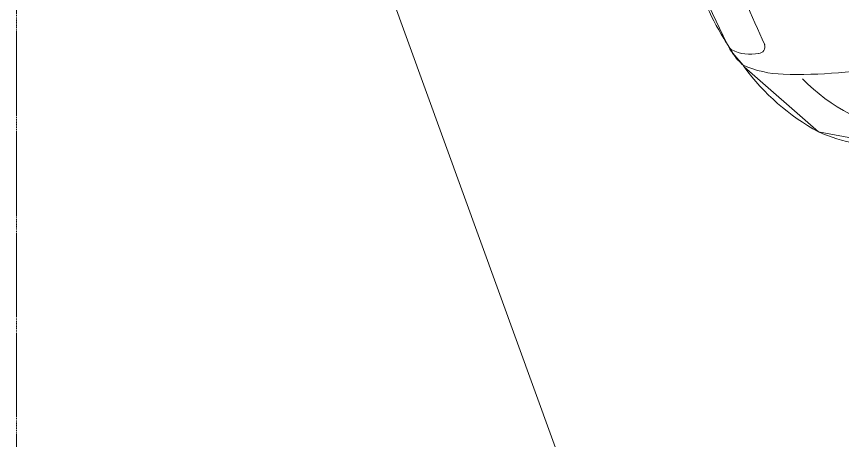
# Model space of a CAD drawing. Extents: x -1439 to 23780, y -1362 to 4476.
# Drawn here: x 8567.5 to 8863.5, y 430.9 to 583 of the extents above; entities that cross this region are included whole.
import ezdxf

# ---------------------------------------------------------------- set-up
doc = ezdxf.new("R2010")
doc.units = 0
doc.header["$MEASUREMENT"] = 0
doc.linetypes.add('Audi$0$DASHDOT2', pattern=[0.5, 0.25, -0.125, 0, -0.125])
doc.layers.get('0').update_dxf_attribs({"color": 9, "lineweight": 9})
for name, color, linetype, lineweight in [('Audi$0$04', 8, 'Continuous', 9), ('Audi$0$06D', 8, 'Continuous', 9), ('Audi$0$24', 8, 'Audi$0$DASHDOT2', 9)]:
    doc.layers.add(name, color=color, linetype=linetype, lineweight=lineweight)

# ---------------------------------------------------------------- blocks, each defined once
blk = doc.blocks.new('Audi$0$Group-321-1')
at = {"lineweight": 0}
blk.add_lwpolyline([(384781.5351, 69368.2638), (384781.5515, 69367.9843), (384781.5515, 69367.9843), (384781.749, 69367.6906), (384781.7549, 69367.6863), (384781.7923, 69367.6441), (384781.8263, 69367.6169), (384782.0711, 69367.4613)], dxfattribs=at)
for centre, radius, start, end in [((384782.2012, 69368.2894), 0.6058, 179.0659, 219.4798), ((384782.1373, 69368.159), 0.6112, 170.0439, 196.5991), ((384783.574, 69367.6511), 1.8423, 162.0199, 174.3284), ((384782.3166, 69368.2853), 0.8221, 201.4762, 226.3392), ((384782.1191, 69367.7954), 0.3803, 174.3105, 196.6697), ((384781.8274, 69367.732), 0.0243, 63.7649, 169.9953), ((384784.0992, 69371.3805), 4.2739, 238.0489, 242.6341), ((384781.9405, 69367.6889), 0.1449, 160.4215, 200.1828), ((384781.9367, 69367.8086), 0.2189, 213.4367, 228.8733), ((384781.8626, 69367.7093), 0.0958, 222.8673, 244.0075), ((384781.8298, 69367.649), 0.0272, 202.2018, 232.2843), ((384782.6953, 69368.7143), 1.3999, 231.6246, 243.5204)]:
    blk.add_arc(centre, radius, start, end, dxfattribs=at)
blk = doc.blocks.new('Audi$0$p-audi_arac')
at = {"layer": 'Audi$0$06D', "lineweight": 0, "flags": 128}
blk.add_lwpolyline([(695.6, 0.8), (-4.4, 0.8), (-4.4, 400.8), (695.6, 400.8)], close=True, dxfattribs=at)
at = {"xscale": 99.99999999999999, "yscale": 99.99999999999999, "zscale": 99.99999999999999, "rotation": 117.1763778173342}
blk.add_blockref('Audi$0$Group-321-1', (23745751.03, -31061967.79), dxfattribs=at)

msp = doc.modelspace()

# ---------------------------------------------------------------- linework, layer by layer
at = {"layer": 'Audi$0$24'}
msp.add_lwpolyline([(8567.5, 195), (8567.5, 4035)], dxfattribs=at)

# ---------------------------------------------------------------- block references
at = {"layer": 'Audi$0$04', "xscale": -1, "rotation": 19.9319625242744}
msp.add_blockref('Audi$0$p-audi_arac', (9433.43, 613.51), dxfattribs=at)

doc.saveas('drawing.dxf')
